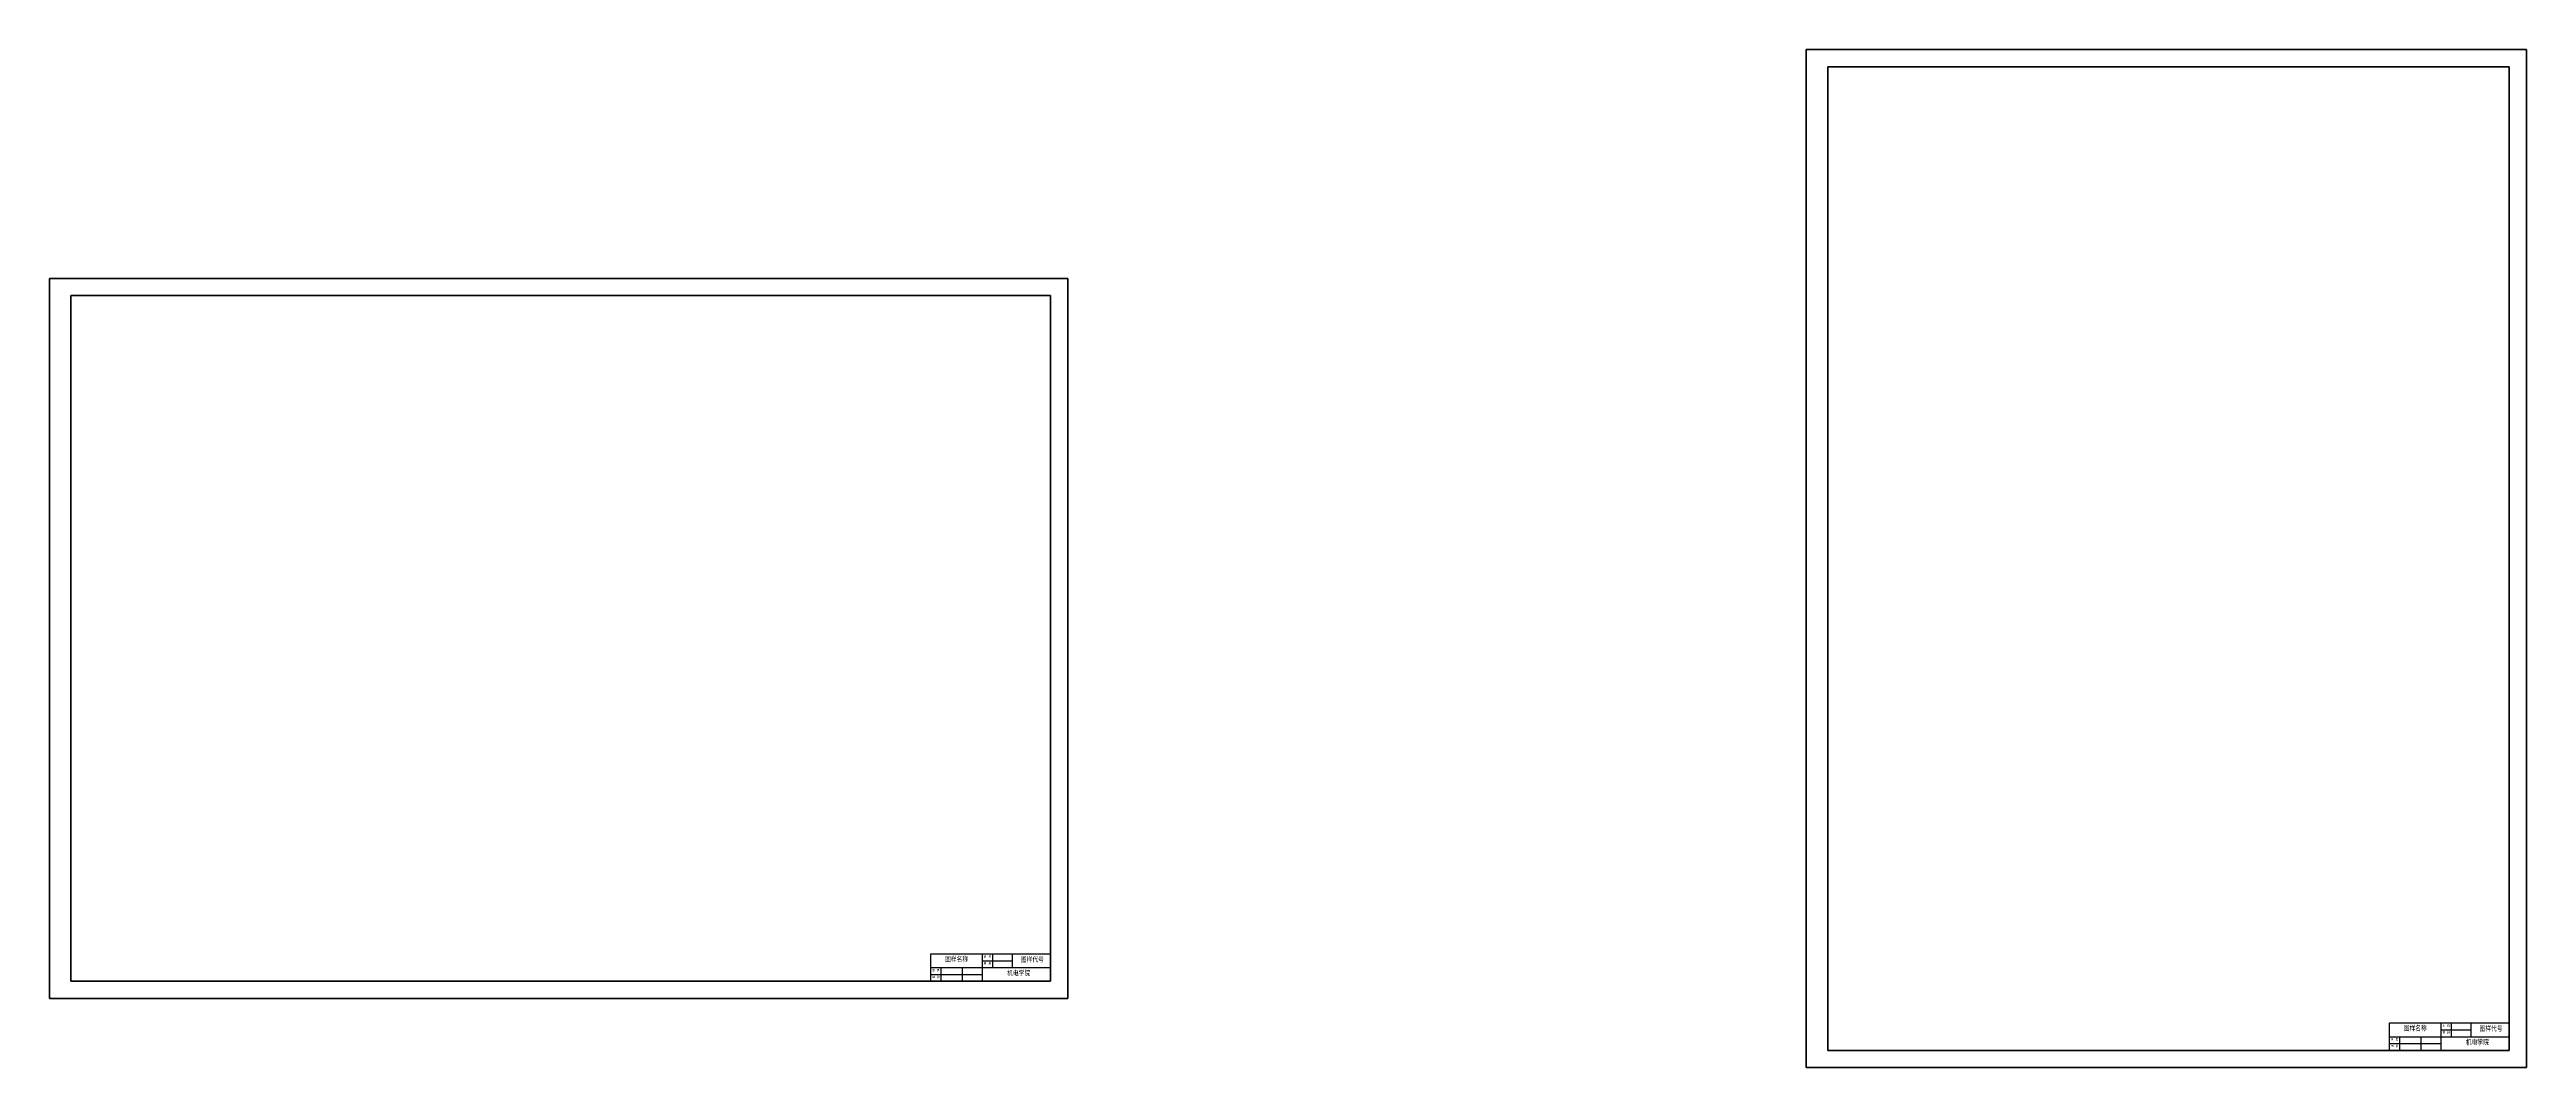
# Model space of a CAD drawing. Header units: millimetres. Extents: x 4452 to 7344, y -319 to 3013.
# Drawn here: x 4452 to 7344, y -319 to 870 of the extents above; entities that cross this region are included whole.
import ezdxf

# ---------------------------------------------------------------- set-up
doc = ezdxf.new("R2010")
doc.units = ezdxf.units.MM
doc.layers.add('总内框线', color=7, linetype='Continuous', lineweight=50)
doc.styles.add('字体2', font='gbenor.shx', dxfattribs={"width": 0.8, "bigfont": 'gbcbig.shx'})

msp = doc.modelspace()

# ---------------------------------------------------------------- linework, layer by layer
for p, q in [((5480.9, -186), (5620.9, -186)), ((5480.9, -218), (5480.9, -186)), ((5480.9, -202), (5620.9, -202)), ((5492.9, -218), (5492.9, -202)), ((5517.9, -218), (5517.9, -202)), ((5540.9, -186), (5540.9, -218)), ((5540.9, -194), (5575.9, -194)), ((5552.9, -186), (5552.9, -202)), ((5575.9, -186), (5575.9, -202)), ((5480.9, -210), (5540.9, -210)), ((7184.3, -266.7), (7324.3, -266.7)), ((7184.3, -298.7), (7184.3, -266.7)), ((7184.3, -282.7), (7324.3, -282.7)), ((7196.3, -298.7), (7196.3, -282.7)), ((7221.3, -298.7), (7221.3, -282.7)), ((7244.3, -266.7), (7244.3, -298.7)), ((7244.3, -274.7), (7279.3, -274.7)), ((7256.3, -266.7), (7256.3, -282.7)), ((7279.3, -266.7), (7279.3, -282.7)), ((7184.3, -290.7), (7244.3, -290.7))]:
    msp.add_line(p, q)
at = {"layer": '总内框线'}
for p, q in [((6503.3, -318.7), (6503.3, 870.3)), ((6503.3, 870.3), (7344.3, 870.3)), ((7344.3, -318.7), (7344.3, 870.3)), ((6528.3, -298.7), (6528.3, 850.3)), ((6528.3, 850.3), (7324.3, 850.3)), ((7324.3, -298.7), (7324.3, 850.3)), ((4451.9, 603), (4451.9, -238)), ((4451.9, 603), (5640.9, 603)), ((4476.9, 583), (4476.9, -218)), ((4476.9, 583), (5620.9, 583)), ((5620.9, 583), (5620.9, -218)), ((5640.9, 603), (5640.9, -238)), ((4476.9, -218), (5620.9, -218)), ((4451.9, -238), (5640.9, -238)), ((6528.3, -298.7), (7324.3, -298.7)), ((6503.3, -318.7), (7344.3, -318.7))]:
    msp.add_line(p, q, dxfattribs=at)

# ---------------------------------------------------------------- texts
at = {"width": 93.019, "attachment_point": 1, "style": '字体2'}
for s, insert, char_height in [('{\\fSimSun|b0|i0|c134|p2;图样名称}', (5497.6, -189), 6), ('{\\fSimSun|b0|i0|c134|p2;材\u3000料}', (5542.9, -195.9), 2.5), ('{\\fSimSun|b0|i0|c134|p2;比\u3000例}', (5542.9, -187.9), 2.5), ('{\\fSimSun|b0|i0|c134|p2;图样代号}', (5586.1, -189.4), 6), ('{\\fSimSun|b0|i0|c134|p2;制\u3000图}', (5482.9, -203.9), 2.5), ('{\\fSimSun|b0|i0|c134|p2;审\u3000核}', (5482.9, -211.9), 2.5), ('{\\fSimSun|b0|i0|c134|p2;机电学院}', (5570.1, -205.3), 6), ('{\\fSimSun|b0|i0|c134|p2;制\u3000图}', (7186.3, -284.6), 2.5), ('{\\fSimSun|b0|i0|c134|p2;图样名称}', (7201, -269.7), 6), ('{\\fSimSun|b0|i0|c134|p2;材\u3000料}', (7246.3, -276.6), 2.5), ('{\\fSimSun|b0|i0|c134|p2;比\u3000例}', (7246.3, -268.6), 2.5), ('{\\fSimSun|b0|i0|c134|p2;机电学院}', (7273.5, -286), 6), ('{\\fSimSun|b0|i0|c134|p2;图样代号}', (7289.5, -270.1), 6), ('{\\fSimSun|b0|i0|c134|p2;审\u3000核}', (7186.3, -292.6), 2.5)]:
    msp.add_mtext(s, dxfattribs=dict(at, insert=insert, char_height=char_height))

doc.saveas('drawing.dxf')
